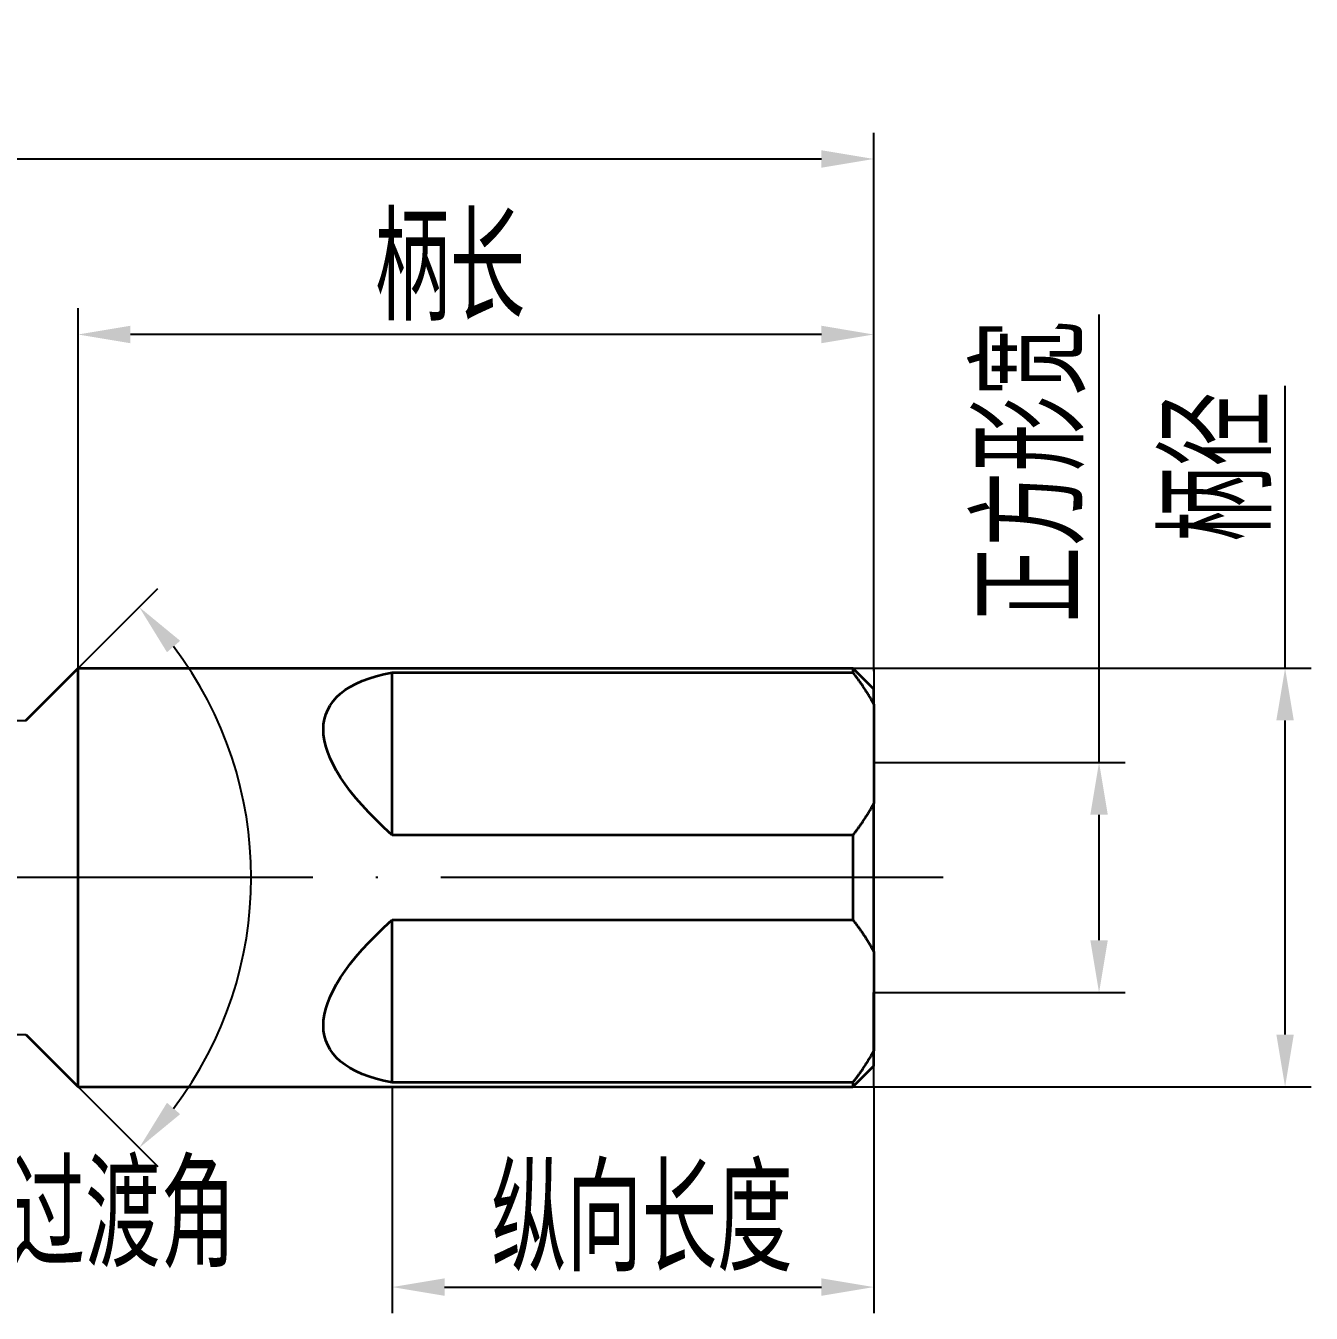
# Model space of a CAD drawing. Header units: millimetres. Extents: x -4 to 163, y 2 to 64.
# Drawn here: x 101.7 to 163, y 2 to 63.5 of the extents above; entities that cross this region are included whole.
import ezdxf

# ---------------------------------------------------------------- set-up
doc = ezdxf.new("R2010")
doc.units = ezdxf.units.MM
doc.linetypes.add('ACAD_ISO04W100', pattern=[30, 24, -3, 0, -3])
doc.layers.add('标注', color=3, linetype='Continuous')
doc.layers.add('轮廓', color=4, linetype='Continuous', lineweight=35)
doc.styles.add('工程字', font='gbenor.shx', dxfattribs={"bigfont": 'gbcbig.shx'})
doc.dimstyles.new('ZQH', dxfattribs={"dimtxt": 3, "dimasz": 2.5, "dimexe": 1.25, "dimexo": 0, "dimgap": 0.5, "dimtad": 1, "dimdec": 3, "dimdsep": 46, "dimtxsty": '工程字', "dimblk": 'CLOSEDBLANK', "dimcen": -0.8, "dimclrd": 3, "dimclre": 3, "dimclrt": 3, "dimadec": 1, "dimazin": 2, "dimtfac": 1, "dimtdec": 3, "dimtofl": 0, "dimtmove": 0, "dimatfit": 3, "dimldrblk": 'CLOSEDBLANK', "dimfxl": 1, "dimtolj": 1, "dimtzin": 0, "dimarcsym": 0})
doc.dimstyles.new('ZQV', dxfattribs={"dimtxt": 3, "dimasz": 2.5, "dimexe": 1.25, "dimexo": 0, "dimgap": 0.5, "dimtad": 1, "dimtih": 1, "dimtoh": 1, "dimdec": 3, "dimdsep": 46, "dimtxsty": '工程字', "dimblk": 'CLOSEDBLANK', "dimcen": -0.8, "dimclrd": 3, "dimclre": 3, "dimclrt": 3, "dimadec": 1, "dimazin": 2, "dimtfac": 1, "dimtdec": 3, "dimtofl": 0, "dimtmove": 0, "dimatfit": 3, "dimldrblk": 'CLOSEDBLANK', "dimfxl": 1, "dimtolj": 1, "dimtzin": 0, "dimarcsym": 0})

# ---------------------------------------------------------------- blocks, each defined once
blk = doc.blocks.new('*D55')
at = {"layer": 'Defpoints', "color": 0, "transparency": 16777216}
for p in [(104.154, 48.783), (104.154, 32.848), (142.154, 32.699)]:
    blk.add_point(p, dxfattribs=at)
at = {"layer": '标注', "color": 3, "lineweight": -2, "transparency": 16777216}
for p, q in [((104.154, 32.848), (104.154, 50.033)), ((142.154, 32.699), (142.154, 50.033)), ((139.654, 48.783), (106.654, 48.783))]:
    blk.add_line(p, q, dxfattribs=at)
at = {"layer": '标注', "color": 3, "transparency": 16777216}
for points in [[(106.654, 49.2), (106.654, 48.366), (104.154, 48.783)], [(139.654, 49.2), (139.654, 48.366), (142.154, 48.783)]]:
    blk.add_solid(points, dxfattribs=at)
at = {"layer": '标注', "color": 3, "transparency": 16777216, "insert": (121.91, 51.949), "char_height": 5, "attachment_point": 5, "style": '工程字'}
blk.add_mtext('\\A1;柄长', dxfattribs=at)
blk = doc.blocks.new('_ClosedBlank')
at = {"color": 0, "linetype": 'ByBlock', "lineweight": -2}
for p, q in [((-1, 0.167), (0, 0)), ((-1, 0.167), (-1, -0.167)), ((0, 0), (-1, -0.167))]:
    blk.add_line(p, q, dxfattribs=at)
blk = doc.blocks.new('*D56')
at = {"layer": 'Defpoints', "color": 0, "transparency": 16777216}
for p in [(142.154, 57.166), (142.154, 32.699), (22.154, 27.348)]:
    blk.add_point(p, dxfattribs=at)
at = {"layer": '标注', "color": 3, "lineweight": -2, "transparency": 16777216}
for p, q in [((22.154, 27.348), (22.154, 58.416)), ((142.154, 32.699), (142.154, 58.416)), ((24.654, 57.166), (139.654, 57.166))]:
    blk.add_line(p, q, dxfattribs=at)
at = {"layer": '标注', "color": 3, "transparency": 16777216}
for points in [[(24.654, 57.583), (24.654, 56.749), (22.154, 57.166)], [(139.654, 57.583), (139.654, 56.749), (142.154, 57.166)]]:
    blk.add_solid(points, dxfattribs=at)
at = {"layer": '标注', "color": 3, "transparency": 16777216, "insert": (80.153, 60.249), "char_height": 5, "attachment_point": 5, "style": '工程字'}
blk.add_mtext('\\A1;总长', dxfattribs=at)
blk = doc.blocks.new('*D58')
at = {"layer": 'Defpoints', "color": 0, "transparency": 16777216}
for p in [(142.154, 32.848), (142.154, 12.848), (161.795, 12.848)]:
    blk.add_point(p, dxfattribs=at)
at = {"layer": '标注', "color": 3, "lineweight": -2, "transparency": 16777216}
for p, q in [((161.795, 32.848), (161.795, 46.326)), ((142.154, 32.848), (163.045, 32.848)), ((161.795, 15.348), (161.795, 30.348)), ((142.154, 12.848), (163.045, 12.848))]:
    blk.add_line(p, q, dxfattribs=at)
at = {"layer": '标注', "color": 3, "transparency": 16777216}
for points in [[(161.378, 30.348), (162.212, 30.348), (161.795, 32.848)], [(161.378, 15.348), (162.212, 15.348), (161.795, 12.848)]]:
    blk.add_solid(points, dxfattribs=at)
at = {"layer": '标注', "color": 3, "transparency": 16777216, "insert": (158.63, 42.462), "char_height": 5, "attachment_point": 5, "rotation": 90, "style": '工程字'}
blk.add_mtext('\\A1;柄径', dxfattribs=at)
blk = doc.blocks.new('*D59')
at = {"color": 3, "lineweight": -2, "transparency": 16777216}
for p, q in [((104.154, 32.848), (107.955, 36.649)), ((104.154, 12.848), (107.955, 9.048))]:
    blk.add_line(p, q, dxfattribs=at)
blk.add_arc((94.154, 22.848), 18.267, 322.84776, 37.15224, dxfattribs=at)
at = {"color": 3, "transparency": 16777216}
for points in [[(108.399, 33.606), (109.028, 34.154), (107.071, 35.765)], [(109.028, 11.543), (108.399, 12.09), (107.071, 9.932)]]:
    blk.add_solid(points, dxfattribs=at)
at = {"layer": 'Defpoints', "color": 0, "transparency": 16777216}
for p in [(104.154, 32.848), (101.654, 30.348), (111.799, 27.576), (101.654, 15.348), (104.154, 12.848)]:
    blk.add_point(p, dxfattribs=at)
at = {"color": 3, "transparency": 16777216, "insert": (102.692, 6.7), "char_height": 5, "attachment_point": 5, "style": '工程字'}
blk.add_mtext('\\A1;柄颈过渡角', dxfattribs=at)
blk = doc.blocks.new('*D62')
at = {"layer": 'Defpoints', "color": 0, "transparency": 16777216}
for p in [(142.154, 28.348), (142.154, 17.348), (152.912, 17.348)]:
    blk.add_point(p, dxfattribs=at)
at = {"layer": '标注', "color": 3, "lineweight": -2, "transparency": 16777216}
for p, q in [((152.912, 28.348), (152.912, 49.746)), ((142.154, 28.348), (154.162, 28.348)), ((152.912, 19.848), (152.912, 25.848)), ((142.154, 17.348), (154.162, 17.348))]:
    blk.add_line(p, q, dxfattribs=at)
at = {"layer": '标注', "color": 3, "transparency": 16777216}
for points in [[(152.495, 25.848), (153.328, 25.848), (152.912, 28.348)], [(152.495, 19.848), (153.328, 19.848), (152.912, 17.348)]]:
    blk.add_solid(points, dxfattribs=at)
at = {"layer": '标注', "color": 3, "transparency": 16777216, "insert": (149.719, 42.242), "char_height": 5, "attachment_point": 5, "rotation": 90, "style": '工程字'}
blk.add_mtext('\\A1;正方形宽', dxfattribs=at)
blk = doc.blocks.new('*D63')
at = {"layer": 'Defpoints', "color": 0, "transparency": 16777216}
for p in [(119.154, 12.848), (142.154, 12.848), (142.154, 3.285)]:
    blk.add_point(p, dxfattribs=at)
at = {"layer": '标注', "color": 3, "lineweight": -2, "transparency": 16777216}
for p, q in [((119.154, 12.848), (119.154, 2.035)), ((142.154, 12.848), (142.154, 2.035)), ((121.654, 3.285), (139.654, 3.285))]:
    blk.add_line(p, q, dxfattribs=at)
at = {"layer": '标注', "color": 3, "transparency": 16777216}
for points in [[(121.654, 3.701), (121.654, 2.868), (119.154, 3.285)], [(139.654, 3.701), (139.654, 2.868), (142.154, 3.285)]]:
    blk.add_solid(points, dxfattribs=at)
at = {"layer": '标注', "color": 3, "transparency": 16777216, "insert": (131.079, 6.533), "char_height": 5, "attachment_point": 5, "style": '工程字'}
blk.add_mtext('\\A1;纵向长度', dxfattribs=at)

msp = doc.modelspace()

# ---------------------------------------------------------------- linework, layer by layer
for p, q in [((101.6545, 30.3485), (104.1545, 32.8485)), ((104.1545, 32.8485), (142.1545, 32.8485)), ((142.1545, 32.8485), (142.1545, 22.8485)), ((68.1545, 30.3485), (101.6545, 30.3485))]:
    msp.add_line(p, q)
at = {"color": 2, "linetype": 'ACAD_ISO04W100'}
msp.add_line((145.4719, 22.8485), (18.9166, 22.8485), dxfattribs=at)
at = {"extrusion": (0, -1.22465e-16, -1)}
for p, q in [((142.1545, 12.8485), (142.1545, 22.8485)), ((68.1545, 15.3485), (101.6545, 15.3485)), ((101.6545, 15.3485), (104.1545, 12.8485)), ((104.1545, 12.8485), (142.1545, 12.8485))]:
    msp.add_line(p, q, dxfattribs=at)
at = {"layer": '轮廓', "color": 4, "lineweight": 35}
for p, q in [((101.6545, 30.3485), (104.1545, 32.8485)), ((104.1545, 12.8485), (104.1545, 32.8485)), ((104.1545, 32.8485), (141.1546, 32.8485)), ((119.1545, 32.643), (119.1545, 32.6412)), ((119.1545, 32.643), (141.1546, 32.643)), ((119.1545, 24.8738), (119.1545, 32.6412)), ((141.1546, 32.8485), (141.1546, 32.643)), ((142.1545, 31.8487), (141.1546, 32.8485)), ((142.1545, 31.126), (142.1545, 31.8487)), ((142.1545, 31.126), (142.1545, 26.3819)), ((142.1545, 19.315), (142.1545, 26.3819)), ((119.1545, 24.8738), (119.1545, 24.8649)), ((141.1546, 24.8649), (119.1545, 24.8649)), ((141.1546, 24.8649), (141.1546, 20.832)), ((119.1545, 20.832), (141.1546, 20.832)), ((119.1545, 20.832), (119.1545, 20.8231)), ((119.1545, 13.0557), (119.1545, 20.8231)), ((142.1545, 19.315), (142.1545, 14.5709)), ((142.1545, 14.4968), (142.1545, 17.3485)), ((101.6545, 15.3485), (104.1545, 12.8485)), ((142.1545, 13.8483), (142.1545, 14.5709)), ((142.1545, 13.8483), (141.1546, 12.8485)), ((119.1545, 13.0557), (119.1545, 13.0539)), ((141.1546, 13.0539), (119.1545, 13.0539)), ((141.1546, 13.0539), (141.1546, 12.8485)), ((104.1545, 12.8485), (141.1546, 12.8485))]:
    msp.add_line(p, q, dxfattribs=at)
at = {"layer": '轮廓', "color": 4, "lineweight": 35, "extrusion": (0, 0, -1)}
for major_axis, start_param, end_param in [((-19.8502, 7.8821), -0.7039438, 0.4589652), ((19.8502, 7.8821), 2.6826275, 3.8455365)]:
    msp.add_ellipse((135.8678, 22.8485), major_axis=major_axis, ratio=0.310029, start_param=start_param, end_param=end_param, dxfattribs=at)
at = {"layer": '轮廓', "color": 4, "lineweight": 35}
for points, weights in [([(142.1545, 31.126), (141.7757, 31.8446), (141.1546, 32.643)], [1, 1.00643675126, 1.00000102975]), ([(141.1546, 24.8649), (141.7757, 25.6633), (142.1545, 26.3819)], [1.00000102975, 1.00643675126, 1]), ([(142.1545, 19.315), (141.7757, 20.0336), (141.1546, 20.832)], [1, 1.00643675126, 1.00000102975]), ([(141.1546, 13.0539), (141.7757, 13.8523), (142.1545, 14.5709)], [1.00000102975, 1.00643675126, 1])]:
    msp.add_rational_spline(points, weights, degree=2, dxfattribs=at)

# ---------------------------------------------------------------- dimensions: what is measured, and where the dimension line sits
dim = msp.add_angular_dim_2l(base=(111.7986, 27.5762), line1=((101.6545, 15.3485), (104.1545, 12.8485)), line2=((101.6545, 30.3485), (104.1545, 32.8485)), text='柄颈过渡角', dimstyle='ZQV', override={"dimtxt": 5, "dimasz": 2.5, "dimtxsty": '工程字', "dimsah": 1})
dim.commit()
dim.dimension.update_dxf_attribs({"geometry": '*D59', "text_midpoint": (102.6925, 6.7001), "dimtype": 162})
at = {"layer": '标注', "color": 3}
for base, p1, p2, angle, text, picture, middle in [((142.1545, 57.166), (22.1545, 27.3485), (142.1545, 32.6993), 180, '总长', '*D56', (80.1531, 57.166)), ((152.9118, 17.3485), (142.1545, 28.3485), (142.1545, 17.3485), 89.999998, '正方形宽', '*D62', (152.9118, 42.2424)), ((104.1545, 48.7831), (142.1545, 32.6993), (104.1545, 32.8485), 180, '柄长', '*D55', (121.9104, 48.7831)), ((161.7951, 12.8485), (142.1545, 32.8485), (142.1545, 12.8485), 89.999998, '柄径', '*D58', (161.7951, 42.4624)), ((142.1545, 3.2846), (119.1545, 12.8485), (142.1545, 12.8485), 180, '纵向长度', '*D63', (131.0787, 3.2846))]:
    dim = msp.add_linear_dim(base=base, p1=p1, p2=p2, angle=angle, text=text, dimstyle='ZQH', override={"dimtxt": 5, "dimasz": 2.5, "dimtxsty": '工程字', "dimsah": 1}, dxfattribs=at)
    dim.commit()
    dim.dimension.update_dxf_attribs({"geometry": picture, "text_midpoint": middle, "dimtype": 160})

doc.saveas('drawing.dxf')
